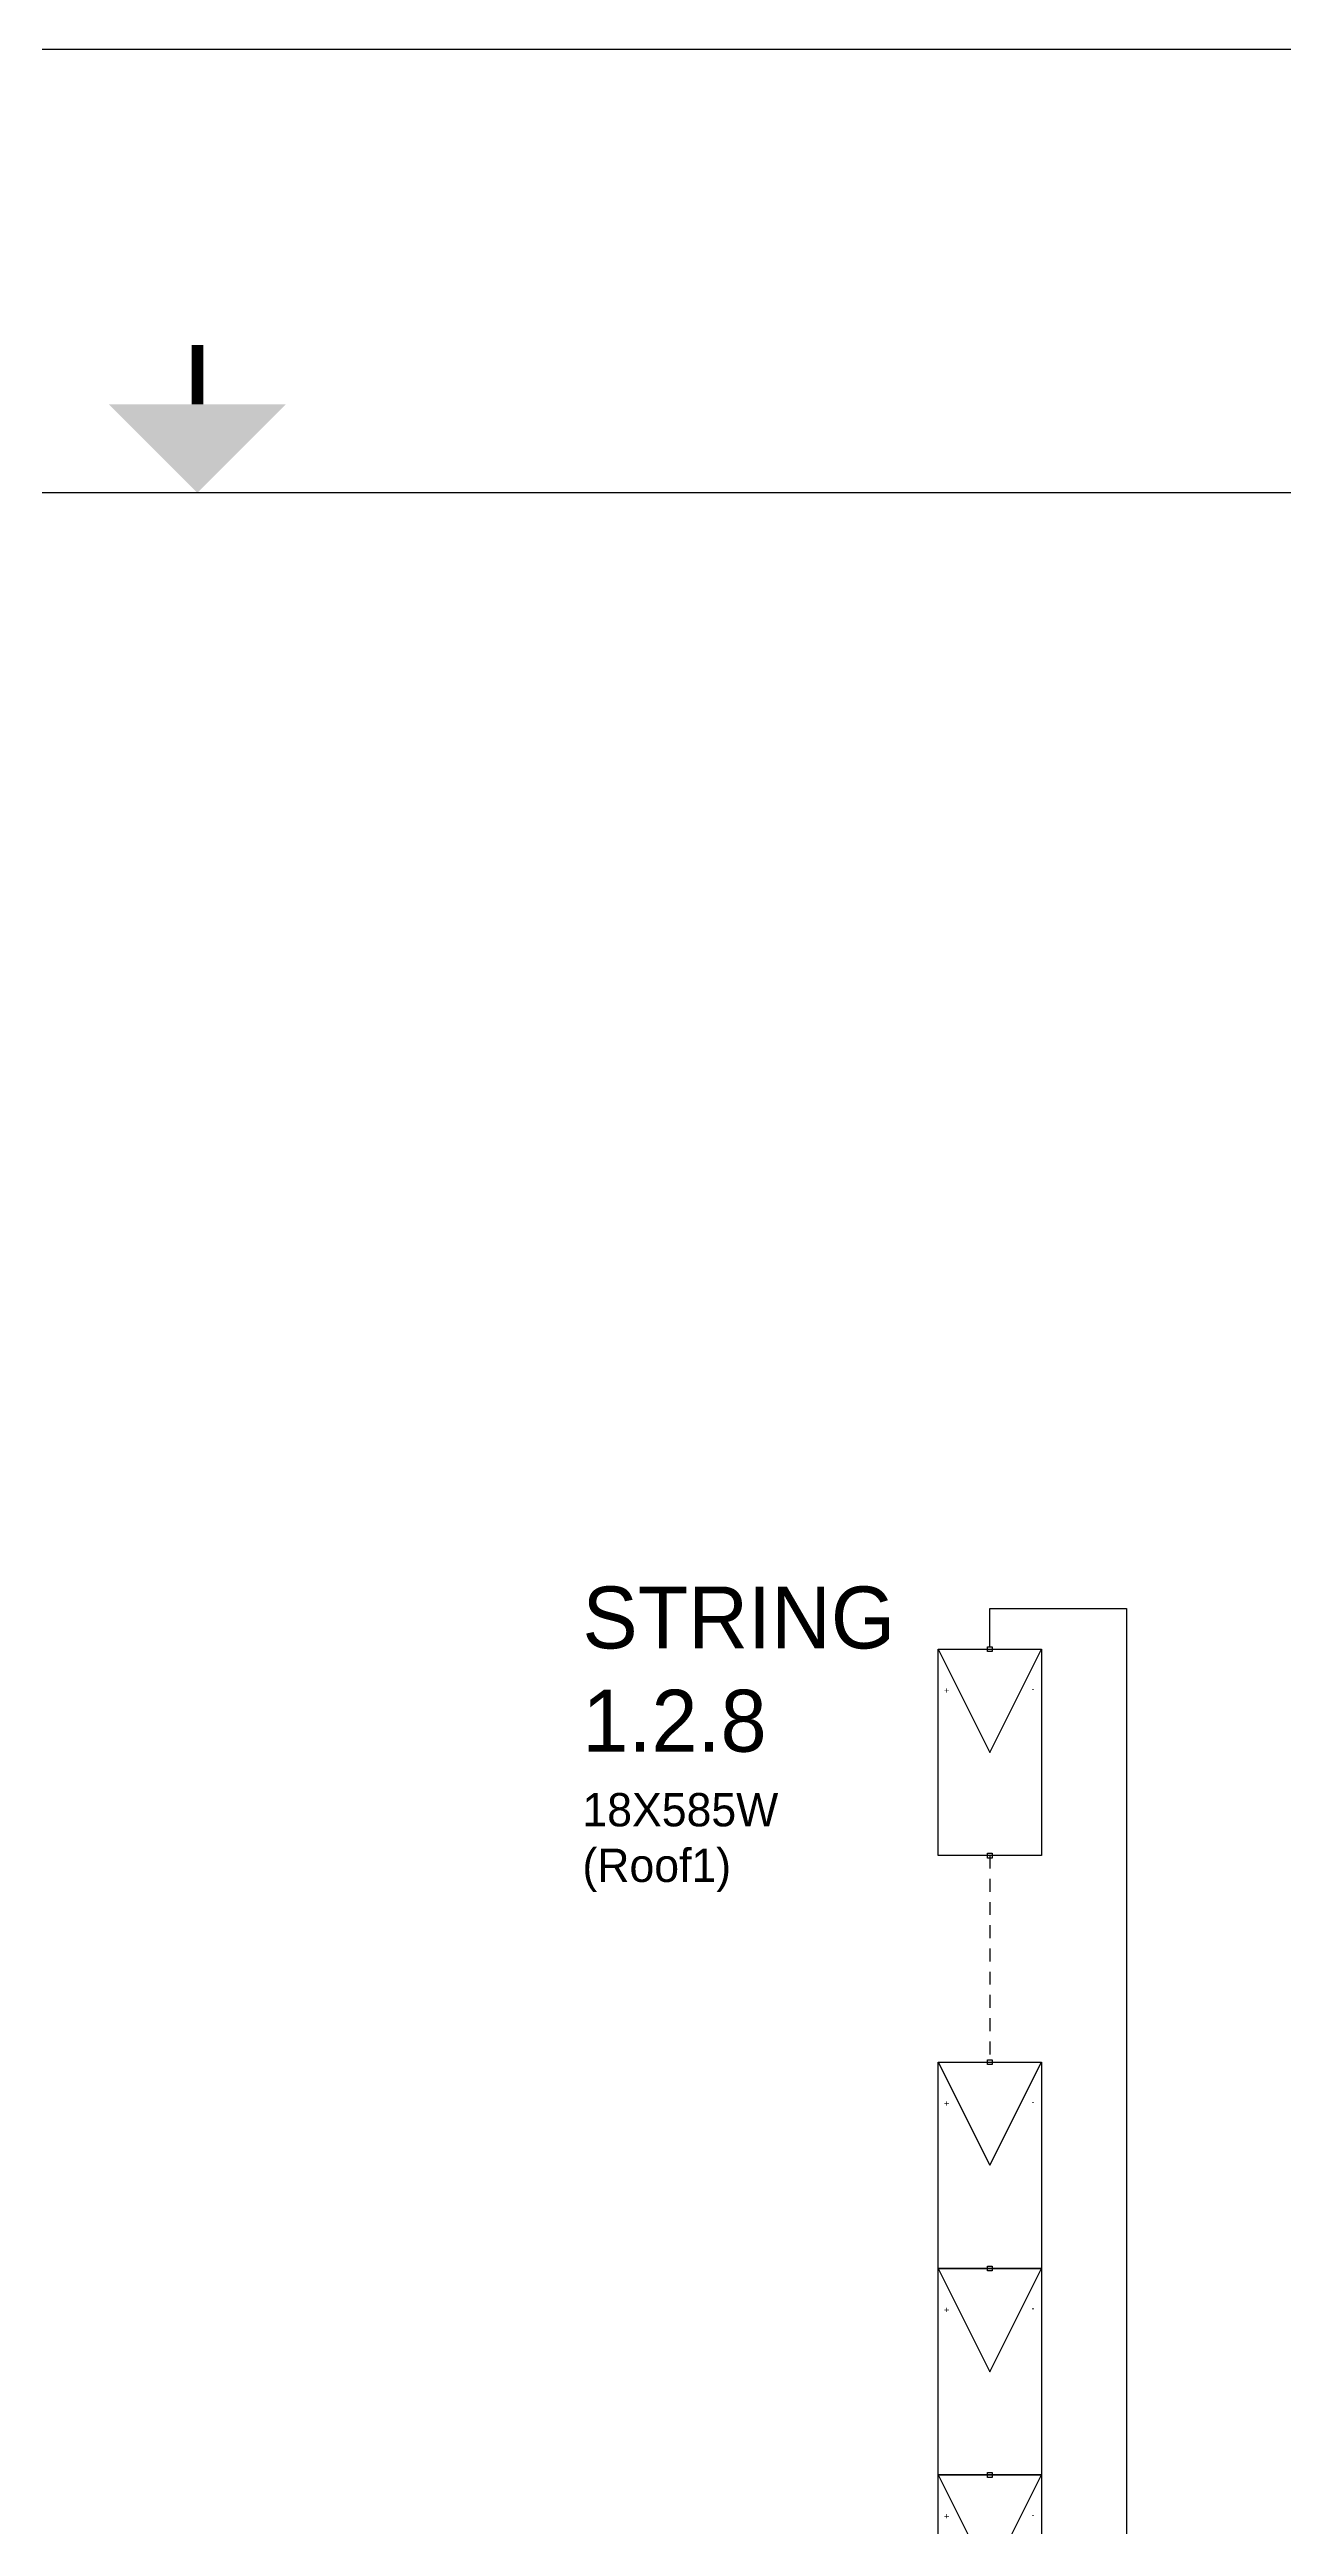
# Model space of a CAD drawing. Header units: inches. Extents: x 4 to 127, y -3 to 89.
# Drawn here: x 65.2 to 77.15, y 64.63 to 88.63 of the extents above; entities that cross this region are included whole.
import ezdxf

# ---------------------------------------------------------------- set-up
doc = ezdxf.new("R2010")
doc.units = ezdxf.units.IN
doc.header["$MEASUREMENT"] = 0
doc.linetypes.add('HIDDEN2', pattern=[0.1875, 0.125, -0.0625])
for name, color, linetype in [('GRY_20AWG', 9, 'Continuous'), ('SYMS', 7, 'Continuous'), ('Title Block', 7, 'Continuous'), ('Viewport', 7, 'Continuous'), ('WHT_12AWG', 7, 'Continuous')]:
    doc.layers.add(name, color=color, linetype=linetype)
doc.styles.add('WD', font='romans.shx')

# ---------------------------------------------------------------- blocks, each defined once
blk = doc.blocks.new('ANSI_border_C')
at = {"layer": 'Title Block'}
for p, q in [((21, 16), (0, 16)), ((20.5, 15.25), (0.5, 15.25))]:
    blk.add_line(p, q, dxfattribs=at)
at = {"layer": 'Title Block', "const_width": 0.02}
blk.add_lwpolyline([(10.5, 15.5), (10.5, 15.4)], dxfattribs=at)
at = {"layer": 'Title Block'}
blk.add_solid([(10.35, 15.4), (10.65, 15.4), (10.5, 15.25)], dxfattribs=at)
blk = doc.blocks.new('JIC_border_C')
at = {"xscale": 5.726708801404052, "yscale": 5.726708801404052, "zscale": 5.726708801404052}
blk.add_blockref('ANSI_border_C', (6.5, -3), dxfattribs=at)
blk = doc.blocks.new('HT0_01')
for p, q in [((-0.0625, 0.0625), (0.0625, 0.0625)), ((-0.0625, -0.0625), (-0.0625, 0.0625)), ((0.0625, 0.0625), (0.0625, -0.0625)), ((0.0625, -0.0625), (-0.0625, -0.0625))]:
    blk.add_line(p, q)
at = {"style": 'WD', "flags": 1}
for tag, p in [('X4TERM01', (-0.0625, 0)), ('X2TERM01', (0, 0.0625)), ('X1TERM01', (0.0625, 0)), ('X8TERM01', (0, -0.0625))]:
    blk.add_attdef(tag, p, '', height=0.01, dxfattribs=at)
blk = doc.blocks.new('PVM')
at = {"color": 5}
for p, q in [((2, 1), (1, 0.5)), ((1, 0.5), (2, 0))]:
    blk.add_line(p, q, dxfattribs=at)
blk.add_lwpolyline([(0, 1), (2, 1), (2, 0), (0, 0)], close=True, dxfattribs=at)
at = {"layer": 'SYMS', "color": 5, "xscale": 0.3699338068975089, "yscale": 0.3699338068975089, "zscale": 0.3699338068975089}
for p in [(0, 0.5), (2, 0.5)]:
    blk.add_blockref('HT0_01', p, dxfattribs=at)
at = {"color": 5, "char_height": 0.065, "attachment_point": 1}
for s, insert, rotation in [('+', (1.625, 0.883), 180), ('-', (1.57, 0.067), 90)]:
    blk.add_mtext_dynamic_manual_height_columns(s, width=0.09892, gutter_width=0.325, heights=[0], dxfattribs=dict(at, insert=insert, rotation=rotation))

msp = doc.modelspace()

# ---------------------------------------------------------------- linework, layer by layer
at = {"color": 240, "linetype": 'HIDDEN2', "true_color": 0xed1f24}
msp.add_line((74.306, 71.131), (74.306, 69.131), dxfattribs=at)
at = {"layer": 'GRY_20AWG', "color": 240, "true_color": 0xed1f24}
for p, q in [((74.306, 73.155), (74.306, 73.525)), ((74.306, 73.525), (75.631, 73.525))]:
    msp.add_line(p, q, dxfattribs=at)
at = {"layer": 'WHT_12AWG', "color": 240, "true_color": 0xed1f24}
msp.add_line((75.631, 73.525), (75.631, 25.727), dxfattribs=at)

# ---------------------------------------------------------------- block references
at = {"layer": 'SYMS', "rotation": 90}
for p in [(74.806, 71.131), (74.806, 67.131), (74.806, 65.131), (74.806, 63.131)]:
    msp.add_blockref('PVM', p, dxfattribs=at)
at = {"layer": 'Viewport'}
msp.add_blockref('JIC_border_C', (0, 0), dxfattribs=at)

# ---------------------------------------------------------------- texts
at = {"insert": (70.36, 73.738), "char_height": 0.6, "attachment_point": 1}
msp.add_mtext_dynamic_manual_height_columns('{\\C240;\\c2367469;STRING 1.2.8^J\\H0.53846x;\\C256;\\c0;18X585W^J(Roof1)}', width=1.91071, gutter_width=0.325, heights=[0], dxfattribs=at)

doc.saveas('drawing.dxf')
